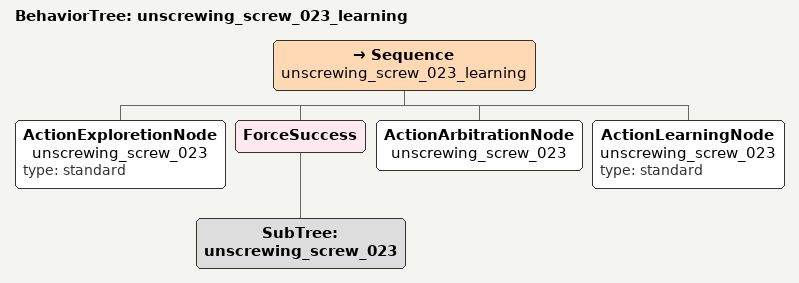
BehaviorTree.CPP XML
<?xml version="1.0"?>
<root BTCPP_format="4">
  <BehaviorTree ID="unscrewing_screw_023_learning">
    <Sequence name="unscrewing_screw_023_learning">

      <ActionExploretionNode name="unscrewing_screw_023" type="standard"/>
      <ForceSuccess>
        <SubTree ID='unscrewing_screw_023'/>
      </ForceSuccess>
      <ActionArbitrationNode name="unscrewing_screw_023"/>
      <ActionLearningNode    name="unscrewing_screw_023" type="standard"/>

    </Sequence>
  </BehaviorTree>
</root>
